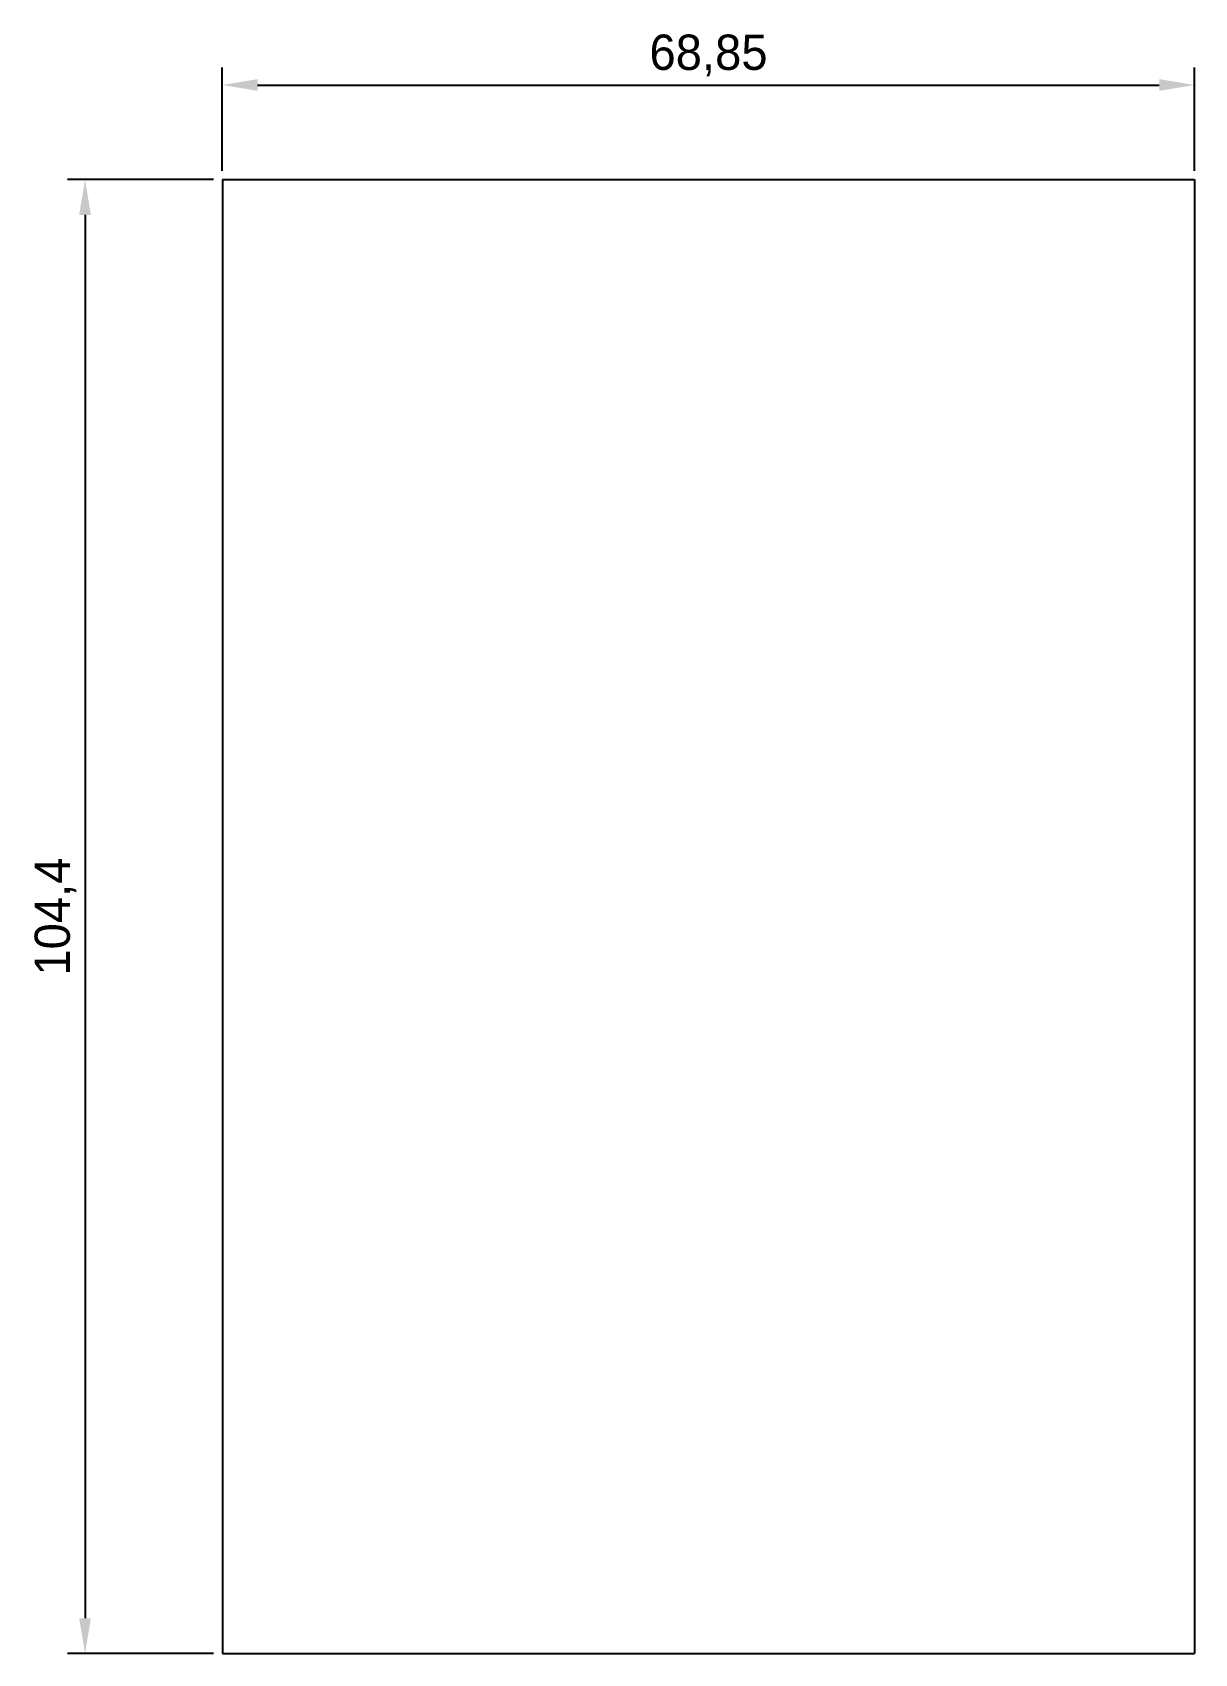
# Model space of a CAD drawing. Header units: millimetres. Extents: x 81 to 163, y 177 to 292.
import ezdxf

# ---------------------------------------------------------------- set-up
doc = ezdxf.new("R2010")
doc.units = ezdxf.units.MM
doc.dimstyles.new('ISO-25', dxfattribs={"dimtxt": 2.5, "dimasz": 2.5, "dimexe": 1.25, "dimexo": 0.625, "dimtad": 1, "dimtxsty": 'Standard', "dimcen": 2.5, "dimadec": 0, "dimazin": 0, "dimtfac": 1, "dimtmove": 0, "dimatfit": 3, "dimfxl": 0, "dimarcsym": 0})

# ---------------------------------------------------------------- blocks, each defined once
blk = doc.blocks.new('*D1')
at = {"color": 0, "lineweight": -2}
for p, q in [((93.33, 281.21), (82.98, 281.21)), ((84.23, 278.71), (84.23, 179.31)), ((93.33, 176.81), (82.98, 176.81))]:
    blk.add_line(p, q, dxfattribs=at)
at = {"color": 0}
for points in [[(84.64, 278.71), (83.81, 278.71), (84.23, 281.21)], [(83.81, 179.31), (84.64, 179.31), (84.23, 176.81)]]:
    blk.add_solid(points, dxfattribs=at)
at = {"layer": 'Defpoints', "color": 0}
for p in [(93.95, 281.21), (84.23, 176.81), (93.95, 176.81)]:
    blk.add_point(p, dxfattribs=at)
at = {"color": 0, "insert": (82.14, 229.01), "char_height": 2.5, "attachment_point": 5, "rotation": 90}
blk.add_mtext('104,4', dxfattribs=at)
blk = doc.blocks.new('*D2')
at = {"color": 0, "lineweight": -2}
for p, q in [((93.95, 281.84), (93.95, 289.16)), ((162.8, 281.84), (162.8, 289.16)), ((96.45, 287.91), (160.3, 287.91))]:
    blk.add_line(p, q, dxfattribs=at)
at = {"color": 0}
for points in [[(96.45, 288.33), (96.45, 287.5), (93.95, 287.91)], [(160.3, 287.5), (160.3, 288.33), (162.8, 287.91)]]:
    blk.add_solid(points, dxfattribs=at)
at = {"layer": 'Defpoints', "color": 0}
for p in [(162.8, 287.91), (93.95, 281.21), (162.8, 281.21)]:
    blk.add_point(p, dxfattribs=at)
at = {"color": 0, "insert": (128.38, 290), "char_height": 2.5, "attachment_point": 5}
blk.add_mtext('68,85', dxfattribs=at)

msp = doc.modelspace()

# ---------------------------------------------------------------- linework, layer by layer
for p, q in [((93.951, 281.211), (93.951, 176.811)), ((93.951, 281.211), (162.801, 281.211)), ((162.801, 281.211), (162.801, 176.811)), ((93.951, 176.811), (162.801, 176.811))]:
    msp.add_line(p, q)

# ---------------------------------------------------------------- dimensions: what is measured, and where the dimension line sits
dim = msp.add_linear_dim(base=(162.801, 287.912), p1=(93.951, 281.211), p2=(162.801, 281.211), dimstyle='ISO-25')
dim.commit()
dim.dimension.update_dxf_attribs({"geometry": '*D2', "text_midpoint": (128.376, 289.995)})
dim = msp.add_linear_dim(base=(84.226, 176.811), p1=(93.951, 281.211), p2=(93.951, 176.811), angle=90, dimstyle='ISO-25')
dim.commit()
dim.dimension.update_dxf_attribs({"geometry": '*D1', "text_midpoint": (82.143, 229.011)})

doc.saveas('drawing.dxf')
